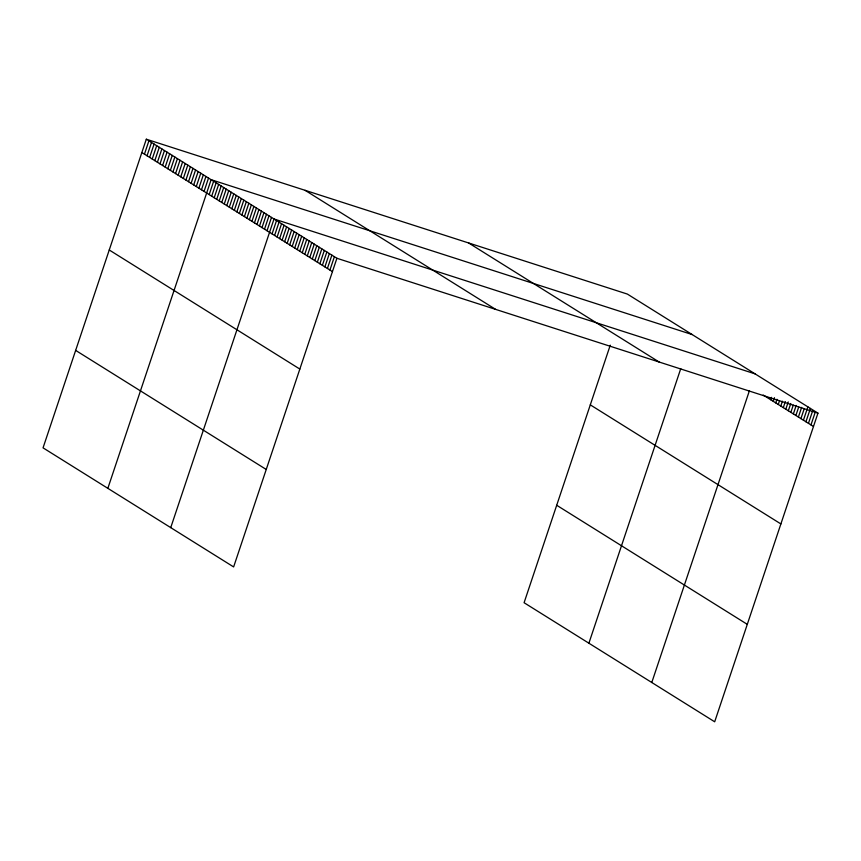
<?xml version="1.0" encoding="UTF-8"?>
<svg xmlns="http://www.w3.org/2000/svg" width="861" height="861" viewBox="0 0 861 861"><rect width="100%" height="100%" fill="white"/><g stroke="black" fill="none" stroke-linecap="round" stroke-linejoin="round"><path stroke-width="1.29" d="M146.316 139.202L43.05 447.849L233.632 566.925L336.909 258.278L146.316 139.202L627.368 294.075L817.95 413.151L714.684 721.798L524.091 602.722L610.266 345.175M144.454 154.151L148.91 140.817M147.048 155.776L151.504 142.442M149.631 157.391L154.097 144.056M152.225 159.016L156.691 145.681M154.819 160.63L159.285 147.296M157.412 162.255L161.868 148.921M160.006 163.87L164.462 150.535M162.6 165.484L167.056 152.16M165.183 167.109L169.649 153.775M167.777 168.724L172.243 155.4M170.37 170.349L174.837 157.014M172.964 171.963L177.42 158.639M175.558 173.588L180.014 160.254M178.152 175.203L182.607 161.868M180.735 176.828L185.201 163.493M183.328 178.442L187.795 165.108M185.922 180.067L190.389 166.733M188.516 181.682L192.972 168.347M191.11 183.307L195.565 169.972M193.703 184.921L198.159 171.587M196.286 186.546L200.753 173.212M198.88 188.161L203.347 174.826M201.474 189.786L205.94 176.451M204.068 191.4L208.523 178.066M107.851 488.338L211.117 179.691L692.169 334.563M209.169 194.597L213.636 181.262M211.688 196.168L216.154 182.833M214.206 197.739L218.662 184.405M216.724 199.311L221.18 185.976M219.232 200.882L223.699 187.547M221.751 202.453L226.217 189.119M224.269 204.025L228.725 190.69M226.787 205.596L231.243 192.261M229.295 207.167L233.761 193.833M231.813 208.739L236.28 195.404M234.332 210.31L238.788 196.975M236.85 211.881L241.306 198.547M239.358 213.453L243.824 200.118M241.876 215.024L246.343 201.689M244.395 216.595L248.851 203.261M246.913 218.167L251.369 204.832M249.421 219.738L253.887 206.414M251.939 221.309L256.406 207.985M254.458 222.881L258.913 209.557M256.976 224.452L261.432 211.128M259.484 226.034L263.95 212.699M262.002 227.605L266.469 214.271M264.521 229.177L268.976 215.842M267.039 230.748L271.495 217.413M170.736 527.632L274.013 218.985L755.054 373.857M272.065 233.891L276.532 220.556M274.584 235.462L279.039 222.127M277.102 237.033L281.558 223.699M279.61 238.605L284.076 225.27M282.128 240.176L286.595 226.841M284.647 241.747L289.102 228.413M287.165 243.319L291.621 229.984M289.673 244.89L294.139 231.555M292.191 246.461L296.658 233.127M294.71 248.033L299.165 234.698M297.228 249.604L301.684 236.269M299.736 251.175L304.202 237.84M302.254 252.747L306.72 239.423M304.772 254.318L309.228 240.994M307.291 255.889L311.747 242.565M309.799 257.461L314.265 244.137M312.317 259.043L316.783 245.708M314.835 260.614L319.291 247.279M317.354 262.185L321.81 248.851M319.861 263.757L324.328 250.422M322.38 265.328L326.846 251.993M324.898 266.899L329.354 253.564M327.417 268.471L331.872 255.136M329.924 270.042L334.391 256.707M588.892 643.21L680.771 368.605M651.788 682.504L749.371 390.851M770.724 399.762L771.531 397.341M773.243 401.334L774.459 397.707M775.75 402.905L776.966 399.278M778.269 404.476L779.485 400.849M780.787 406.058L782.412 401.204M783.306 407.63L785.329 401.56M785.813 409.201L788.245 401.926M788.332 410.772L790.764 403.497M790.85 412.344L793.282 405.068M793.368 413.915L796.199 405.423M795.876 415.486L798.717 406.995M798.395 417.058L801.634 407.361M800.913 418.629L804.152 408.932M803.431 420.2L807.887 406.866M805.939 421.772L810.405 408.437M808.457 423.343L812.515 411.224M810.976 424.914L815.432 411.58M336.909 258.278L817.95 413.151M763.18 395.048L813.484 426.486M468.621 242.963L659.203 362.05M305.063 190.313L495.645 309.39M590.302 404.864L780.884 523.94M141.861 152.537L332.443 271.613M556.701 505.267L747.283 624.343M109.25 249.991L299.832 369.068M75.66 350.395L266.243 469.471"/></g></svg>
